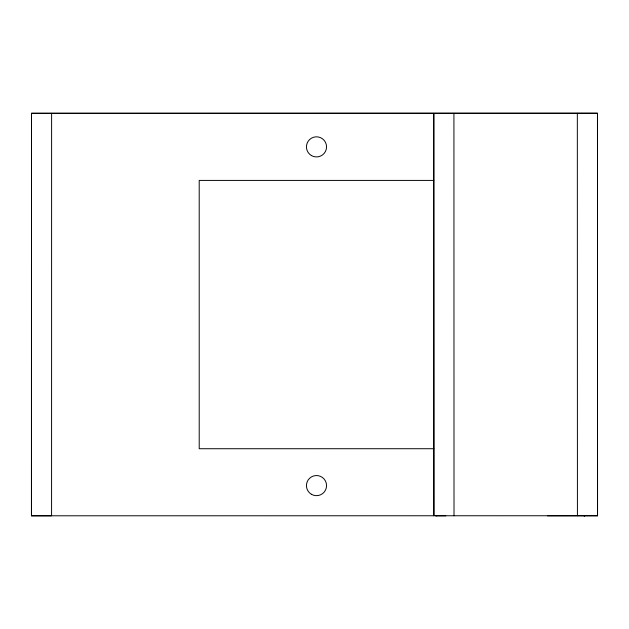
<?xml version="1.0" encoding="UTF-8"?>
<svg xmlns="http://www.w3.org/2000/svg" width="629" height="629" viewBox="0 0 629 629"><rect width="100%" height="100%" fill="white"/><g stroke="black" fill="none" stroke-linecap="round" stroke-linejoin="round"><path stroke-width="0.94" d="M51.609 113.299L51.578 515.796L31.45 515.796L31.481 113.283L597.464 113.196L597.55 515.756L597.464 113.283L31.481 113.291L31.45 515.796L597.495 515.749M433.79 180.413L433.79 113.33L433.876 515.788L433.79 180.413L199.204 180.413L199.212 448.729L433.79 448.721M436.447 515.804L435.803 515.804L445.788 515.804M547.497 515.804L597.55 515.756M577.336 113.291L577.422 515.764M453.926 113.314L454.012 515.78M584.734 515.796L584.097 515.796L584.734 515.796M311.465 155.583A10.064 10.064 0 0 0 326.561 146.871A10.064 10.064 0 0 0 311.465 138.16A10.064 10.064 0 0 0 311.465 155.583M311.465 494.315A10.064 10.064 0 0 0 326.561 485.604A10.064 10.064 0 0 0 311.465 476.884A10.064 10.064 0 0 0 311.465 494.315"/></g></svg>
